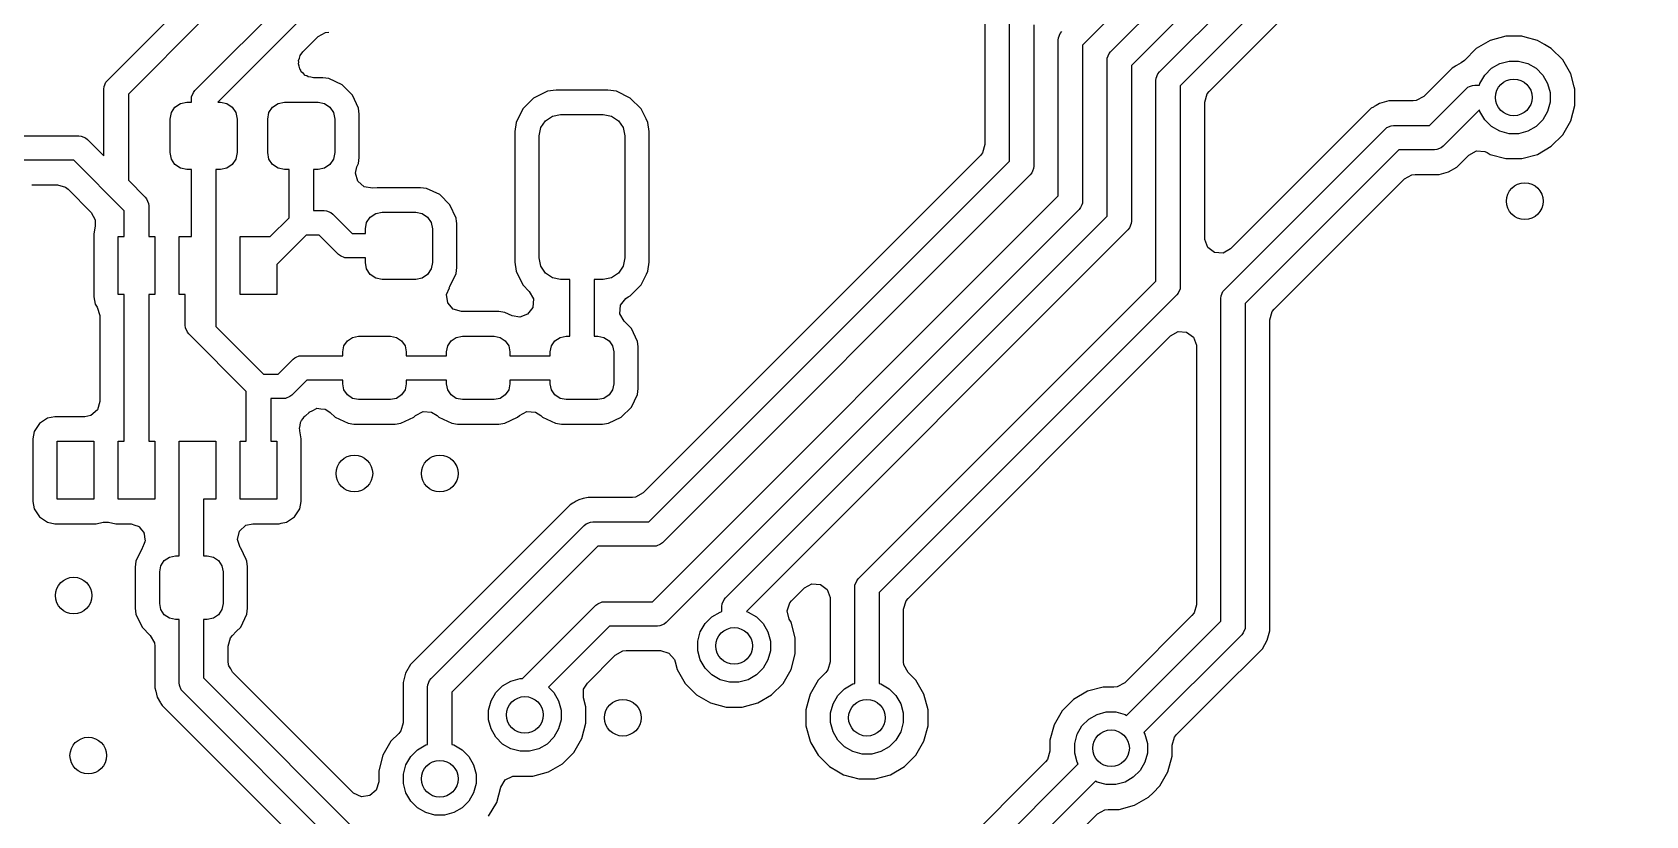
# Model space of a CAD drawing. Extents: x 2.65 to 6.49, y -4.64 to -1.62.
# Drawn here: x 5.597 to 6.117, y -4.205 to -3.952 of the extents above; entities that cross this region are included whole.
import ezdxf

# ---------------------------------------------------------------- set-up
doc = ezdxf.new("R2010")
doc.units = 0
doc.header["$MEASUREMENT"] = 0
doc.layers.add('BLACK', color=7, linetype='CONTINUOUS')

msp = doc.modelspace()

# ---------------------------------------------------------------- linework, layer by layer
at = {"layer": 'BLACK', "linetype": 'CONTINUOUS'}
for p, q in [((5.96049, -3.96504), (6.11343, -3.81211)), ((6.07652, -3.8156), (5.93571, -3.95641)), ((6.12015, -3.81652), (5.96721, -3.96946)), ((5.94474, -3.95852), (6.08205, -3.82121)), ((6.08877, -3.82563), (5.95146, -3.96294)), ((5.64938, -3.97104), (5.6811, -3.93931)), ((5.97653, -3.9713), (6.01161, -3.93622)), ((5.62116, -3.96776), (5.64567, -3.94325)), ((5.68782, -3.94373), (5.65675, -3.9748)), ((5.65239, -3.94767), (5.62788, -3.97217)), ((5.9042, -3.9467), (5.9042, -3.98846)), ((5.91209, -3.99376), (5.91209, -3.94826)), ((5.91997, -3.94989), (5.91997, -3.99539)), ((5.68414, -3.95858), (5.6891, -3.95361)), ((5.6891, -3.95361), (5.69151, -3.9523)), ((5.69151, -3.9523), (5.69255, -3.95219)), ((5.92784, -3.95478), (5.92792, -3.95401)), ((5.92784, -4.00495), (5.92784, -3.95478)), ((5.92792, -3.95401), (5.9285, -3.9526)), ((5.9285, -3.9526), (5.92899, -3.952)), ((6.0672, -3.95487), (6.0627, -3.95746)), ((6.07221, -3.95352), (6.0672, -3.95487)), ((6.0774, -3.95352), (6.07221, -3.95352)), ((6.07844, -3.9538), (6.0774, -3.95352)), ((6.08241, -3.95487), (6.07844, -3.9538)), ((6.08466, -3.95616), (6.08241, -3.95487)), ((5.68276, -3.96133), (5.68312, -3.96054)), ((5.68312, -3.96054), (5.68331, -3.95969)), ((5.68331, -3.95969), (5.68383, -3.95899)), ((5.68383, -3.95899), (5.6839, -3.95883)), ((5.6839, -3.95883), (5.68414, -3.95858)), ((5.93571, -3.95641), (5.93571, -4.00658)), ((5.94359, -3.96131), (5.94366, -3.96054)), ((5.94366, -3.96054), (5.94425, -3.95912)), ((5.94425, -3.95912), (5.94474, -3.95852)), ((6.0627, -3.95746), (6.05886, -3.96131)), ((6.0627, -3.95746), (6.0627, -3.95746)), ((6.0869, -3.95746), (6.08466, -3.95616)), ((6.09057, -3.96113), (6.0869, -3.95746)), ((5.68272, -3.96238), (5.68284, -3.96186)), ((5.68303, -3.96319), (5.68272, -3.96238)), ((5.68284, -3.96186), (5.68276, -3.96133)), ((5.68315, -3.96406), (5.68303, -3.96319)), ((5.6835, -3.96446), (5.68315, -3.96406)), ((5.68368, -3.96495), (5.6835, -3.96446)), ((5.68438, -3.96548), (5.68368, -3.96495)), ((5.68495, -3.96613), (5.68438, -3.96548)), ((5.94359, -4.01147), (5.94359, -3.96131)), ((5.95146, -3.96294), (5.95146, -4.0131)), ((5.95941, -3.96706), (5.96, -3.96564)), ((5.96, -3.96564), (5.96049, -3.96504)), ((6.05494, -3.96376), (6.04574, -3.97296)), ((6.05596, -3.96317), (6.05494, -3.96376)), ((6.05494, -3.96376), (6.05494, -3.96376)), ((6.05612, -3.96308), (6.05596, -3.96317)), ((6.05634, -3.96295), (6.05612, -3.96308)), ((6.05785, -3.96208), (6.05634, -3.96295)), ((6.05886, -3.96131), (6.05785, -3.96208)), ((6.06543, -3.96604), (6.06761, -3.96386)), ((6.06761, -3.96386), (6.07028, -3.96232)), ((6.07028, -3.96232), (6.07326, -3.96152)), ((6.07326, -3.96152), (6.07634, -3.96152)), ((6.07634, -3.96152), (6.07932, -3.96232)), ((6.07932, -3.96232), (6.08199, -3.96386)), ((6.08199, -3.96386), (6.08417, -3.96604)), ((6.09317, -3.96562), (6.09057, -3.96113)), ((6.09429, -3.96983), (6.09317, -3.96562)), ((5.62001, -3.97054), (5.62009, -3.96977)), ((5.62001, -3.9921), (5.62001, -3.97054)), ((5.62009, -3.96977), (5.62067, -3.96835)), ((5.62067, -3.96835), (5.62116, -3.96776)), ((5.64889, -3.97163), (5.64938, -3.97104)), ((5.68546, -3.96628), (5.68495, -3.96613)), ((5.68589, -3.9666), (5.68546, -3.96628)), ((5.68676, -3.96666), (5.68589, -3.9666)), ((5.68759, -3.96691), (5.68676, -3.96666)), ((5.69063, -3.96691), (5.68759, -3.96691)), ((5.69257, -3.96716), (5.69063, -3.96691)), ((5.69063, -3.96691), (5.69063, -3.96691)), ((5.69063, -3.96691), (5.69063, -3.96691)), ((5.69063, -3.96691), (5.69063, -3.96691)), ((5.69683, -3.96915), (5.69257, -3.96716)), ((5.69257, -3.96716), (5.69257, -3.96716)), ((5.70014, -3.97247), (5.69683, -3.96915)), ((5.76592, -3.97085), (5.76305, -3.97127)), ((5.78251, -3.97085), (5.76592, -3.97085)), ((5.78538, -3.97127), (5.78251, -3.97085)), ((5.95934, -3.96783), (5.95941, -3.96706)), ((5.95934, -4.03251), (5.95934, -3.96783)), ((5.96721, -3.96946), (5.96721, -4.03414)), ((6.04758, -3.98228), (6.05942, -3.97044)), ((6.05942, -3.97044), (6.06002, -3.96995)), ((6.06002, -3.96995), (6.06046, -3.96977)), ((6.06046, -3.96977), (6.06144, -3.96937)), ((6.06144, -3.96937), (6.0622, -3.96929)), ((6.0622, -3.96929), (6.06373, -3.96929)), ((6.06373, -3.96929), (6.06389, -3.96871)), ((6.06389, -3.96871), (6.06543, -3.96604)), ((6.08417, -3.96604), (6.08572, -3.96871)), ((6.08572, -3.96871), (6.08651, -3.97169)), ((6.09451, -3.97063), (6.09429, -3.96983)), ((6.09451, -3.97582), (6.09451, -3.97063)), ((5.62788, -3.97217), (5.62788, -3.99997)), ((5.64175, -3.97814), (5.64292, -3.97639)), ((5.64292, -3.97639), (5.64468, -3.97522)), ((5.64468, -3.97522), (5.64675, -3.9748)), ((5.64675, -3.9748), (5.64823, -3.9748)), ((5.64823, -3.97382), (5.6483, -3.97305)), ((5.64823, -3.9748), (5.64823, -3.97382)), ((5.6483, -3.97305), (5.64889, -3.97163)), ((5.65675, -3.9748), (5.65758, -3.9748)), ((5.65758, -3.9748), (5.65965, -3.97522)), ((5.65965, -3.97522), (5.66141, -3.97639)), ((5.66141, -3.97639), (5.66258, -3.97814)), ((5.67325, -3.97814), (5.67442, -3.97639)), ((5.67442, -3.97639), (5.67618, -3.97522)), ((5.67618, -3.97522), (5.67825, -3.9748)), ((5.67825, -3.9748), (5.68907, -3.9748)), ((5.68907, -3.9748), (5.69115, -3.97522)), ((5.69115, -3.97522), (5.6929, -3.97639)), ((5.6929, -3.97639), (5.69408, -3.97814)), ((5.70213, -3.97672), (5.70014, -3.97247)), ((5.75861, -3.97343), (5.75512, -3.97692)), ((5.76305, -3.97127), (5.75861, -3.97343)), ((5.76305, -3.97127), (5.76305, -3.97127)), ((5.76305, -3.97127), (5.76305, -3.97127)), ((5.78981, -3.97343), (5.78538, -3.97127)), ((5.78538, -3.97127), (5.78538, -3.97127)), ((5.78538, -3.97127), (5.78538, -3.97127)), ((5.7933, -3.97692), (5.78981, -3.97343)), ((5.9751, -3.97475), (5.97588, -3.97211)), ((5.9751, -4.01865), (5.9751, -3.97475)), ((5.97588, -3.97211), (5.97653, -3.9713)), ((6.02951, -3.97634), (6.02879, -3.97675)), ((6.02981, -3.97616), (6.02951, -3.97634)), ((6.0304, -3.97582), (6.02981, -3.97616)), ((6.03148, -3.9752), (6.0304, -3.97582)), ((6.03299, -3.97479), (6.03148, -3.9752)), ((6.03449, -3.97439), (6.03299, -3.97479)), ((6.04229, -3.97439), (6.03449, -3.97439)), ((6.04333, -3.97428), (6.04229, -3.97439)), ((6.04574, -3.97296), (6.04333, -3.97428)), ((6.08651, -3.97477), (6.08572, -3.97775)), ((6.08651, -3.97169), (6.08651, -3.97477)), ((6.09317, -3.98083), (6.09451, -3.97582)), ((5.64134, -3.98022), (5.64175, -3.97814)), ((5.64134, -3.99104), (5.64134, -3.98022)), ((5.66258, -3.97814), (5.66299, -3.98022)), ((5.66299, -3.98022), (5.66299, -3.99104)), ((5.67283, -3.98022), (5.67325, -3.97814)), ((5.67283, -3.99104), (5.67283, -3.98022)), ((5.69408, -3.97814), (5.69449, -3.98022)), ((5.69449, -3.98022), (5.69449, -3.99104)), ((5.70238, -3.97866), (5.70213, -3.97672)), ((5.70238, -3.9926), (5.70238, -3.97866)), ((5.75296, -3.98135), (5.75254, -3.98423)), ((5.75512, -3.97692), (5.75296, -3.98135)), ((5.75296, -3.98135), (5.75296, -3.98135)), ((5.75296, -3.98135), (5.75296, -3.98135)), ((5.76096, -3.98299), (5.76245, -3.98076)), ((5.76245, -3.98076), (5.76469, -3.97926)), ((5.76469, -3.97926), (5.76732, -3.97874)), ((5.76732, -3.97874), (5.7811, -3.97874)), ((5.7811, -3.97874), (5.78374, -3.97926)), ((5.78374, -3.97926), (5.78597, -3.98076)), ((5.78597, -3.98076), (5.78747, -3.98299)), ((5.79488, -3.98015), (5.7933, -3.97692)), ((5.79547, -3.98135), (5.79488, -3.98015)), ((5.79589, -3.98423), (5.79547, -3.98135)), ((6.02879, -3.97675), (5.98344, -4.0221)), ((6.02879, -3.97675), (6.02879, -3.97675)), ((6.06376, -3.97724), (6.052, -3.989)), ((6.06389, -3.97775), (6.06376, -3.97724)), ((6.06543, -3.98042), (6.06389, -3.97775)), ((6.06761, -3.9826), (6.06543, -3.98042)), ((6.08417, -3.98042), (6.08199, -3.9826)), ((6.08572, -3.97775), (6.08417, -3.98042)), ((6.09057, -3.98533), (6.09317, -3.98083)), ((5.58524, -3.98563), (5.61191, -3.98563)), ((5.61191, -3.98563), (5.61268, -3.98571)), ((5.61268, -3.98571), (5.6141, -3.98629)), ((5.6141, -3.98629), (5.61469, -3.98678)), ((5.61469, -3.98678), (5.62001, -3.9921)), ((5.75254, -3.98423), (5.75254, -4.0264)), ((5.76043, -3.98563), (5.76096, -3.98299)), ((5.76043, -4.025), (5.76043, -3.98563)), ((5.78747, -3.98299), (5.78799, -3.98563)), ((5.78799, -3.98563), (5.78799, -4.025)), ((5.79589, -4.0264), (5.79589, -3.98423)), ((5.98147, -4.03524), (6.03327, -3.98344)), ((6.03327, -3.98344), (6.03386, -3.98295)), ((6.03386, -3.98295), (6.03528, -3.98236)), ((6.03528, -3.98236), (6.03605, -3.98228)), ((6.03605, -3.98228), (6.04758, -3.98228)), ((6.07028, -3.98414), (6.06761, -3.9826)), ((6.07326, -3.98494), (6.07028, -3.98414)), ((6.07634, -3.98494), (6.07326, -3.98494)), ((6.07932, -3.98414), (6.07634, -3.98494)), ((6.08199, -3.9826), (6.07932, -3.98414)), ((6.0869, -3.989), (6.09057, -3.98533)), ((5.64175, -3.99311), (5.64134, -3.99104)), ((5.66299, -3.99104), (5.66258, -3.99311)), ((5.67325, -3.99311), (5.67283, -3.99104)), ((5.69449, -3.99104), (5.69408, -3.99311)), ((5.90277, -3.99192), (5.79393, -4.10076)), ((5.90342, -3.9911), (5.90277, -3.99192)), ((5.9042, -3.98846), (5.90342, -3.9911)), ((6.03768, -3.99016), (5.98819, -4.03965)), ((6.04921, -3.99016), (6.03768, -3.99016)), ((6.04998, -3.99008), (6.04921, -3.99016)), ((6.0514, -3.98949), (6.04998, -3.99008)), ((6.052, -3.989), (6.0514, -3.98949)), ((6.05868, -3.99348), (6.06035, -3.99181)), ((6.06035, -3.99181), (6.06276, -3.9905)), ((6.06276, -3.9905), (6.06551, -3.99069)), ((6.06551, -3.99069), (6.06624, -3.99104)), ((6.06624, -3.99104), (6.0672, -3.99159)), ((6.0672, -3.99159), (6.0672, -3.99159)), ((6.0672, -3.99159), (6.0672, -3.99159)), ((6.0672, -3.99159), (6.07221, -3.99293)), ((6.0774, -3.99293), (6.08241, -3.99159)), ((6.08241, -3.99159), (6.0869, -3.989)), ((5.61028, -3.9935), (5.58524, -3.9935)), ((5.62657, -4.0098), (5.61028, -3.9935)), ((5.64292, -3.99487), (5.64175, -3.99311)), ((5.64468, -3.99604), (5.64292, -3.99487)), ((5.64675, -3.99646), (5.64468, -3.99604)), ((5.64823, -3.99646), (5.64675, -3.99646)), ((5.64823, -4.01809), (5.64823, -3.99646)), ((5.65758, -3.99646), (5.6561, -3.99646)), ((5.6561, -3.99646), (5.6561, -4.04705)), ((5.65965, -3.99604), (5.65758, -3.99646)), ((5.66141, -3.99487), (5.65965, -3.99604)), ((5.66258, -3.99311), (5.66141, -3.99487)), ((5.67442, -3.99487), (5.67325, -3.99311)), ((5.67618, -3.99604), (5.67442, -3.99487)), ((5.67825, -3.99646), (5.67618, -3.99604)), ((5.67972, -3.99646), (5.67825, -3.99646)), ((5.67972, -4.01203), (5.67972, -3.99646)), ((5.68907, -3.99646), (5.6876, -3.99646)), ((5.6876, -3.99646), (5.6876, -4.00972)), ((5.69115, -3.99604), (5.68907, -3.99646)), ((5.6929, -3.99487), (5.69115, -3.99604)), ((5.69408, -3.99311), (5.6929, -3.99487)), ((5.70116, -3.99764), (5.70161, -3.99564)), ((5.70161, -3.99564), (5.70213, -3.99454)), ((5.70213, -3.99454), (5.70238, -3.9926)), ((5.79577, -4.11008), (5.91209, -3.99376)), ((5.91952, -3.99705), (5.9193, -3.99757)), ((5.91989, -3.99616), (5.91952, -3.99705)), ((5.91997, -3.99539), (5.91989, -3.99616)), ((6.05378, -3.99724), (6.05648, -3.99569)), ((6.05648, -3.99569), (6.05868, -3.99348)), ((6.07221, -3.99293), (6.07221, -3.99293)), ((6.07221, -3.99293), (6.0774, -3.99293)), ((6.0774, -3.99293), (6.0774, -3.99293)), ((5.59675, -4.0014), (5.60499, -4.0014)), ((5.60499, -4.0014), (5.60763, -4.00217)), ((5.60763, -4.00217), (5.60844, -4.00283)), ((5.62788, -3.99997), (5.6333, -4.00539)), ((5.7019, -4.00029), (5.70116, -3.99764)), ((5.70396, -4.00212), (5.7019, -4.00029)), ((5.70668, -4.00254), (5.70396, -4.00212)), ((5.70819, -4.00234), (5.70668, -4.00254)), ((5.72213, -4.00234), (5.70819, -4.00234)), ((5.72407, -4.0026), (5.72213, -4.00234)), ((5.72213, -4.00234), (5.72213, -4.00234)), ((5.72213, -4.00234), (5.72213, -4.00234)), ((5.72213, -4.00234), (5.72213, -4.00234)), ((5.91881, -3.99817), (5.80019, -4.1168)), ((5.9193, -3.99757), (5.91881, -3.99817)), ((5.99751, -4.04149), (6.03952, -3.99948)), ((6.03952, -3.99948), (6.04194, -3.99816)), ((6.04194, -3.99816), (6.04297, -3.99805)), ((6.04297, -3.99805), (6.05077, -3.99805)), ((6.05077, -3.99805), (6.05378, -3.99724)), ((6.05077, -3.99805), (6.05077, -3.99805)), ((5.60844, -4.00283), (5.6159, -4.01029)), ((5.6333, -4.00539), (5.63379, -4.00598)), ((5.63379, -4.00598), (5.63437, -4.0074)), ((5.63437, -4.0074), (5.63445, -4.00817)), ((5.72832, -4.00458), (5.72407, -4.0026)), ((5.72407, -4.0026), (5.72407, -4.0026)), ((5.73164, -4.0079), (5.72832, -4.00458)), ((5.79696, -4.13583), (5.92784, -4.00495)), ((5.93564, -4.00735), (5.93541, -4.0079)), ((5.93571, -4.00658), (5.93564, -4.00735)), ((5.6159, -4.01029), (5.61722, -4.0127)), ((5.61722, -4.0127), (5.61723, -4.01469)), ((5.62657, -4.01809), (5.62657, -4.0098)), ((5.63445, -4.00817), (5.63445, -4.01809)), ((5.67366, -4.01809), (5.67972, -4.01203)), ((5.6876, -4.00972), (5.69106, -4.00972)), ((5.69106, -4.00972), (5.69183, -4.0098)), ((5.69183, -4.0098), (5.69325, -4.01039)), ((5.69325, -4.01039), (5.69385, -4.01088)), ((5.69385, -4.01088), (5.7001, -4.01713)), ((5.70474, -4.01358), (5.70592, -4.01182)), ((5.70592, -4.01182), (5.70767, -4.01065)), ((5.70767, -4.01065), (5.70974, -4.01024)), ((5.70974, -4.01024), (5.72057, -4.01024)), ((5.72057, -4.01024), (5.72264, -4.01065)), ((5.72264, -4.01065), (5.7244, -4.01182)), ((5.7244, -4.01182), (5.72557, -4.01358)), ((5.73362, -4.01215), (5.73164, -4.0079)), ((5.73377, -4.01326), (5.73362, -4.01215)), ((5.93456, -4.00936), (5.80138, -4.14255)), ((5.82052, -4.13454), (5.94359, -4.01147)), ((5.93505, -4.00877), (5.93456, -4.00936)), ((5.93541, -4.0079), (5.93505, -4.00877)), ((5.61723, -4.01469), (5.61671, -4.01731)), ((5.61671, -4.01731), (5.61671, -4.01809)), ((5.68529, -4.0176), (5.67579, -4.0271)), ((5.68943, -4.0176), (5.68529, -4.0176)), ((5.69568, -4.02385), (5.68943, -4.0176)), ((5.7001, -4.01713), (5.70433, -4.01713)), ((5.70433, -4.01565), (5.70474, -4.01358)), ((5.70433, -4.01713), (5.70433, -4.01565)), ((5.72557, -4.01358), (5.72598, -4.01565)), ((5.72598, -4.01565), (5.72598, -4.02648)), ((5.73384, -4.01382), (5.73377, -4.01326)), ((5.73388, -4.01409), (5.73384, -4.01382)), ((5.73388, -4.02804), (5.73388, -4.01409)), ((5.95031, -4.01589), (5.82724, -4.13896)), ((5.9508, -4.01529), (5.95031, -4.01589)), ((5.95139, -4.01387), (5.9508, -4.01529)), ((5.95146, -4.0131), (5.95139, -4.01387)), ((5.61671, -4.01809), (5.61673, -4.01809)), ((5.61673, -4.01809), (5.61673, -4.03679)), ((5.62461, -4.03679), (5.62461, -4.01809)), ((5.62461, -4.01809), (5.62657, -4.01809)), ((5.63445, -4.01809), (5.63642, -4.01809)), ((5.63642, -4.01809), (5.63642, -4.03679)), ((5.64429, -4.03679), (5.64429, -4.01809)), ((5.64429, -4.01809), (5.64823, -4.01809)), ((5.66398, -4.03679), (5.66398, -4.01809)), ((5.66398, -4.01809), (5.67366, -4.01809)), ((5.97512, -4.019), (5.9751, -4.01865)), ((5.97608, -4.02158), (5.97512, -4.019)), ((5.97828, -4.02322), (5.97608, -4.02158)), ((5.98102, -4.02342), (5.97828, -4.02322)), ((5.98344, -4.0221), (5.98102, -4.02342)), ((5.67579, -4.0271), (5.67579, -4.03679)), ((5.69628, -4.02434), (5.69568, -4.02385)), ((5.6977, -4.02492), (5.69628, -4.02434)), ((5.69846, -4.025), (5.6977, -4.02492)), ((5.70433, -4.025), (5.69846, -4.025)), ((5.70433, -4.02648), (5.70433, -4.025)), ((5.70474, -4.02855), (5.70433, -4.02648)), ((5.72598, -4.02648), (5.72557, -4.02855)), ((5.73362, -4.02997), (5.73388, -4.02804)), ((5.75254, -4.0264), (5.75296, -4.02928)), ((5.76096, -4.02764), (5.76043, -4.025)), ((5.76245, -4.02987), (5.76096, -4.02764)), ((5.78747, -4.02764), (5.78597, -4.02987)), ((5.78799, -4.025), (5.78747, -4.02764)), ((5.79547, -4.02928), (5.79589, -4.0264)), ((5.70592, -4.0303), (5.70474, -4.02855)), ((5.70767, -4.03148), (5.70592, -4.0303)), ((5.70974, -4.03189), (5.70767, -4.03148)), ((5.72057, -4.03189), (5.70974, -4.03189)), ((5.72264, -4.03148), (5.72057, -4.03189)), ((5.7244, -4.0303), (5.72264, -4.03148)), ((5.72557, -4.02855), (5.7244, -4.0303)), ((5.73164, -4.03423), (5.73362, -4.02997)), ((5.75296, -4.02928), (5.75296, -4.02928)), ((5.75296, -4.02928), (5.75296, -4.02928)), ((5.75296, -4.02928), (5.75512, -4.03371)), ((5.76469, -4.03137), (5.76245, -4.02987)), ((5.76732, -4.03189), (5.76469, -4.03137)), ((5.77028, -4.03189), (5.76732, -4.03189)), ((5.77028, -4.0502), (5.77028, -4.03189)), ((5.7811, -4.03189), (5.77815, -4.03189)), ((5.77815, -4.03189), (5.77815, -4.0502)), ((5.78374, -4.03137), (5.7811, -4.03189)), ((5.78597, -4.02987), (5.78374, -4.03137)), ((5.7933, -4.03371), (5.79503, -4.03017)), ((5.79503, -4.03017), (5.79547, -4.02928)), ((5.86336, -4.12849), (5.95934, -4.03251)), ((5.61673, -4.03679), (5.61671, -4.03679)), ((5.61671, -4.03679), (5.61671, -4.03757)), ((5.61671, -4.03757), (5.61717, -4.03987)), ((5.62657, -4.03679), (5.62461, -4.03679)), ((5.62657, -4.08407), (5.62657, -4.03679)), ((5.63642, -4.03679), (5.63445, -4.03679)), ((5.63445, -4.03679), (5.63445, -4.08407)), ((5.64626, -4.03679), (5.64429, -4.03679)), ((5.64626, -4.04671), (5.64626, -4.03679)), ((5.67579, -4.03679), (5.66398, -4.03679)), ((5.73052, -4.03673), (5.73147, -4.03463)), ((5.73091, -4.03945), (5.73052, -4.03673)), ((5.73139, -4.03458), (5.73164, -4.03423)), ((5.73147, -4.03463), (5.73139, -4.03458)), ((5.73164, -4.03423), (5.73164, -4.03423)), ((5.75512, -4.03371), (5.75722, -4.0358)), ((5.75722, -4.0358), (5.75854, -4.03822)), ((5.75854, -4.03822), (5.75834, -4.04096)), ((5.78668, -4.04022), (5.78832, -4.03802)), ((5.78832, -4.03802), (5.78911, -4.03754)), ((5.78911, -4.03754), (5.78981, -4.0372)), ((5.78981, -4.0372), (5.7933, -4.03371)), ((5.7933, -4.03371), (5.7933, -4.03371)), ((5.96606, -4.03692), (5.87008, -4.1329)), ((5.96655, -4.03633), (5.96606, -4.03692)), ((5.96714, -4.03491), (5.96655, -4.03633)), ((5.96721, -4.03414), (5.96714, -4.03491)), ((5.98031, -4.03802), (5.98039, -4.03725)), ((5.98031, -4.14207), (5.98031, -4.03802)), ((5.98039, -4.03725), (5.98098, -4.03583)), ((5.98098, -4.03583), (5.98147, -4.03524)), ((5.61717, -4.03987), (5.61717, -4.03987)), ((5.61717, -4.03987), (5.61717, -4.03987)), ((5.61717, -4.03987), (5.61782, -4.04085)), ((5.61782, -4.04085), (5.61786, -4.0409)), ((5.61786, -4.0409), (5.61868, -4.04353)), ((5.61868, -4.04353), (5.61868, -4.04361)), ((5.61868, -4.04361), (5.61868, -4.0713)), ((5.73271, -4.04153), (5.73091, -4.03945)), ((5.73535, -4.0423), (5.73271, -4.04153)), ((5.74739, -4.0423), (5.73535, -4.0423)), ((5.74929, -4.04255), (5.74739, -4.0423)), ((5.74739, -4.0423), (5.74739, -4.0423)), ((5.7517, -4.04368), (5.74929, -4.04255)), ((5.74929, -4.04255), (5.74929, -4.04255)), ((5.75412, -4.04413), (5.7517, -4.04368)), ((5.75669, -4.04316), (5.75412, -4.04413)), ((5.75834, -4.04096), (5.75669, -4.04316)), ((5.78648, -4.04297), (5.78668, -4.04022)), ((5.7878, -4.04538), (5.78648, -4.04297)), ((5.98819, -4.03965), (5.98819, -4.1437)), ((5.99608, -4.04494), (5.99686, -4.0423)), ((5.99686, -4.0423), (5.99751, -4.04149)), ((5.64634, -4.04748), (5.64626, -4.04671)), ((5.64692, -4.0489), (5.64634, -4.04748)), ((5.64741, -4.0495), (5.64692, -4.0489)), ((5.6561, -4.04705), (5.67151, -4.06246)), ((5.79015, -4.04774), (5.7878, -4.04538)), ((5.79148, -4.05058), (5.79015, -4.04774)), ((5.96409, -4.05006), (5.9665, -4.04874)), ((5.9665, -4.04874), (5.96925, -4.04894)), ((5.96925, -4.04894), (5.97145, -4.05058)), ((5.99608, -4.14214), (5.99608, -4.04494)), ((5.66594, -4.06803), (5.64741, -4.0495)), ((5.69705, -4.05531), (5.69744, -4.05336)), ((5.69744, -4.05336), (5.69855, -4.0517)), ((5.69855, -4.0517), (5.70021, -4.05059)), ((5.70021, -4.05059), (5.70217, -4.0502)), ((5.70217, -4.0502), (5.7124, -4.0502)), ((5.7124, -4.0502), (5.71436, -4.05059)), ((5.71436, -4.05059), (5.71602, -4.0517)), ((5.71602, -4.0517), (5.71713, -4.05336)), ((5.71713, -4.05336), (5.71752, -4.05531)), ((5.73051, -4.05531), (5.7309, -4.05336)), ((5.7309, -4.05336), (5.73201, -4.0517)), ((5.73201, -4.0517), (5.73367, -4.05059)), ((5.73367, -4.05059), (5.73563, -4.0502)), ((5.73563, -4.0502), (5.74587, -4.0502)), ((5.74587, -4.0502), (5.74782, -4.05059)), ((5.74782, -4.05059), (5.74949, -4.0517)), ((5.74949, -4.0517), (5.75059, -4.05336)), ((5.75059, -4.05336), (5.75098, -4.05531)), ((5.76398, -4.05531), (5.76437, -4.05336)), ((5.76437, -4.05336), (5.76548, -4.0517)), ((5.76548, -4.0517), (5.76714, -4.05059)), ((5.76714, -4.05059), (5.76909, -4.0502)), ((5.76909, -4.0502), (5.77028, -4.0502)), ((5.77815, -4.0502), (5.77933, -4.0502)), ((5.77933, -4.0502), (5.78129, -4.05059)), ((5.78129, -4.05059), (5.78295, -4.0517)), ((5.78295, -4.0517), (5.78406, -4.05336)), ((5.78406, -4.05336), (5.78445, -4.05531)), ((5.79209, -4.0519), (5.79148, -4.05058)), ((5.79231, -4.05351), (5.79209, -4.0519)), ((5.79209, -4.0519), (5.79209, -4.0519)), ((5.79234, -4.05379), (5.79231, -4.05351)), ((5.79234, -4.06708), (5.79234, -4.05379)), ((5.8794, -4.13474), (5.96409, -4.05006)), ((5.97145, -4.05058), (5.97241, -4.05316)), ((5.97241, -4.05316), (5.97242, -4.05351)), ((5.97242, -4.05351), (5.97242, -4.13678)), ((5.67618, -4.06246), (5.681, -4.05765)), ((5.681, -4.05765), (5.68159, -4.05716)), ((5.68159, -4.05716), (5.68201, -4.05699)), ((5.68201, -4.05699), (5.68301, -4.05657)), ((5.68301, -4.05657), (5.68378, -4.0565)), ((5.68378, -4.0565), (5.69705, -4.0565)), ((5.69705, -4.0565), (5.69705, -4.05531)), ((5.71752, -4.05531), (5.71752, -4.0565)), ((5.71752, -4.0565), (5.73051, -4.0565)), ((5.73051, -4.0565), (5.73051, -4.05531)), ((5.75098, -4.05531), (5.75098, -4.0565)), ((5.75098, -4.0565), (5.76398, -4.0565)), ((5.76398, -4.0565), (5.76398, -4.05531)), ((5.78445, -4.05531), (5.78445, -4.06555)), ((5.67151, -4.06246), (5.67618, -4.06246)), ((5.68541, -4.06437), (5.6806, -4.06918)), ((5.69705, -4.06437), (5.68541, -4.06437)), ((5.69705, -4.06555), (5.69705, -4.06437)), ((5.73051, -4.06437), (5.71752, -4.06437)), ((5.71752, -4.06437), (5.71752, -4.06555)), ((5.73051, -4.06555), (5.73051, -4.06437)), ((5.76398, -4.06437), (5.75098, -4.06437)), ((5.75098, -4.06437), (5.75098, -4.06555)), ((5.76398, -4.06555), (5.76398, -4.06437)), ((5.66594, -4.08407), (5.66594, -4.06803)), ((5.68, -4.06967), (5.67858, -4.07026)), ((5.6806, -4.06918), (5.68, -4.06967)), ((5.69744, -4.06751), (5.69705, -4.06555)), ((5.69855, -4.06917), (5.69744, -4.06751)), ((5.70021, -4.07028), (5.69855, -4.06917)), ((5.71602, -4.06917), (5.71436, -4.07028)), ((5.71713, -4.06751), (5.71602, -4.06917)), ((5.71752, -4.06555), (5.71713, -4.06751)), ((5.7309, -4.06751), (5.73051, -4.06555)), ((5.73201, -4.06917), (5.7309, -4.06751)), ((5.73367, -4.07028), (5.73201, -4.06917)), ((5.74949, -4.06917), (5.74782, -4.07028)), ((5.75059, -4.06751), (5.74949, -4.06917)), ((5.75098, -4.06555), (5.75059, -4.06751)), ((5.76437, -4.06751), (5.76398, -4.06555)), ((5.76548, -4.06917), (5.76437, -4.06751)), ((5.76714, -4.07028), (5.76548, -4.06917)), ((5.78295, -4.06917), (5.78129, -4.07028)), ((5.78406, -4.06751), (5.78295, -4.06917)), ((5.78445, -4.06555), (5.78406, -4.06751)), ((5.79015, -4.07313), (5.79209, -4.06897)), ((5.79209, -4.06897), (5.79234, -4.06708)), ((5.61791, -4.07394), (5.61583, -4.07574)), ((5.61868, -4.0713), (5.61791, -4.07394)), ((5.67781, -4.07033), (5.67382, -4.07033)), ((5.67382, -4.07033), (5.67382, -4.08407)), ((5.67858, -4.07026), (5.67781, -4.07033)), ((5.68508, -4.07586), (5.68617, -4.07477)), ((5.68617, -4.07477), (5.68621, -4.07473)), ((5.68621, -4.07473), (5.68739, -4.07413)), ((5.68739, -4.07413), (5.68854, -4.0735)), ((5.68854, -4.0735), (5.6886, -4.0735)), ((5.6886, -4.0735), (5.68866, -4.07347)), ((5.68866, -4.07347), (5.68997, -4.0736)), ((5.68997, -4.0736), (5.69128, -4.0737)), ((5.69128, -4.0737), (5.69135, -4.07373)), ((5.69135, -4.07373), (5.6914, -4.07374)), ((5.6914, -4.07374), (5.6916, -4.0739)), ((5.6916, -4.0739), (5.69303, -4.07482)), ((5.69303, -4.07482), (5.69459, -4.07637)), ((5.70217, -4.07067), (5.70021, -4.07028)), ((5.7124, -4.07067), (5.70217, -4.07067)), ((5.71436, -4.07028), (5.7124, -4.07067)), ((5.72056, -4.07579), (5.72298, -4.07447)), ((5.72298, -4.07447), (5.72572, -4.07467)), ((5.72572, -4.07467), (5.72747, -4.07579)), ((5.73563, -4.07067), (5.73367, -4.07028)), ((5.74587, -4.07067), (5.73563, -4.07067)), ((5.74782, -4.07028), (5.74587, -4.07067)), ((5.75403, -4.07579), (5.75644, -4.07447)), ((5.75644, -4.07447), (5.75919, -4.07467)), ((5.75919, -4.07467), (5.76093, -4.07579)), ((5.76909, -4.07067), (5.76714, -4.07028)), ((5.77933, -4.07067), (5.76909, -4.07067)), ((5.78129, -4.07028), (5.77933, -4.07067)), ((5.78691, -4.07637), (5.79015, -4.07313)), ((5.59923, -4.07838), (5.59749, -4.08099)), ((5.60184, -4.07664), (5.59923, -4.07838)), ((5.60414, -4.07618), (5.60184, -4.07664)), ((5.60184, -4.07664), (5.60184, -4.07664)), ((5.6138, -4.07618), (5.60414, -4.07618)), ((5.61583, -4.07574), (5.6138, -4.07618)), ((5.68309, -4.08003), (5.68333, -4.07904)), ((5.68321, -4.08038), (5.68309, -4.08003)), ((5.68318, -4.08076), (5.68321, -4.08038)), ((5.68333, -4.07904), (5.68342, -4.07802)), ((5.68342, -4.07802), (5.68367, -4.07765)), ((5.68367, -4.07765), (5.68374, -4.07736)), ((5.68374, -4.07736), (5.68428, -4.07674)), ((5.68428, -4.07674), (5.6846, -4.07627)), ((5.6846, -4.07627), (5.68494, -4.07595)), ((5.68494, -4.07595), (5.68508, -4.07586)), ((5.69459, -4.07637), (5.69875, -4.07831)), ((5.69875, -4.07831), (5.69875, -4.07831)), ((5.69875, -4.07831), (5.70064, -4.07856)), ((5.70064, -4.07856), (5.70064, -4.07856)), ((5.70064, -4.07856), (5.71393, -4.07856)), ((5.71393, -4.07856), (5.71582, -4.07831)), ((5.71582, -4.07831), (5.71998, -4.07637)), ((5.71998, -4.07637), (5.72056, -4.07579)), ((5.72747, -4.07579), (5.72805, -4.07637)), ((5.72805, -4.07637), (5.73221, -4.07831)), ((5.73221, -4.07831), (5.73221, -4.07831)), ((5.73221, -4.07831), (5.73411, -4.07856)), ((5.73411, -4.07856), (5.73411, -4.07856)), ((5.73411, -4.07856), (5.74739, -4.07856)), ((5.74739, -4.07856), (5.74929, -4.07831)), ((5.74929, -4.07831), (5.75344, -4.07637)), ((5.75344, -4.07637), (5.75403, -4.07579)), ((5.76093, -4.07579), (5.76152, -4.07637)), ((5.76152, -4.07637), (5.76567, -4.07831)), ((5.76567, -4.07831), (5.76567, -4.07831)), ((5.76567, -4.07831), (5.76757, -4.07856)), ((5.76757, -4.07856), (5.76757, -4.07856)), ((5.76757, -4.07856), (5.78086, -4.07856)), ((5.78086, -4.07856), (5.78275, -4.07831)), ((5.78275, -4.07831), (5.78691, -4.07637)), ((5.59749, -4.08099), (5.59703, -4.0833)), ((5.59703, -4.0833), (5.59703, -4.10355)), ((5.59749, -4.08099), (5.59749, -4.08099)), ((5.60492, -4.10278), (5.60492, -4.08407)), ((5.60492, -4.08407), (5.61673, -4.08407)), ((5.61673, -4.08407), (5.61673, -4.10278)), ((5.62461, -4.10278), (5.62461, -4.08407)), ((5.62461, -4.08407), (5.62657, -4.08407)), ((5.63445, -4.08407), (5.63642, -4.08407)), ((5.63642, -4.08407), (5.63642, -4.10278)), ((5.64429, -4.10278), (5.64429, -4.08407)), ((5.64429, -4.08407), (5.6561, -4.08407)), ((5.6561, -4.08407), (5.6561, -4.10278)), ((5.66398, -4.10278), (5.66398, -4.08407)), ((5.66398, -4.08407), (5.66594, -4.08407)), ((5.67382, -4.08407), (5.67579, -4.08407)), ((5.67579, -4.08407), (5.67579, -4.10278)), ((5.68368, -4.0833), (5.68318, -4.08076)), ((5.68368, -4.10355), (5.68368, -4.0833)), ((5.79393, -4.10076), (5.79152, -4.10207)), ((5.59703, -4.10355), (5.59749, -4.10586)), ((5.59749, -4.10586), (5.59749, -4.10586)), ((5.59749, -4.10586), (5.59923, -4.10847)), ((5.61673, -4.10278), (5.60492, -4.10278)), ((5.63642, -4.10278), (5.62461, -4.10278)), ((5.64429, -4.12106), (5.64429, -4.10278)), ((5.6561, -4.10278), (5.65217, -4.10278)), ((5.65217, -4.10278), (5.65217, -4.12106)), ((5.67579, -4.10278), (5.66398, -4.10278)), ((5.68148, -4.10847), (5.68322, -4.10586)), ((5.68322, -4.10586), (5.68368, -4.10355)), ((5.68322, -4.10586), (5.68322, -4.10586)), ((5.68322, -4.10586), (5.68322, -4.10586)), ((5.68368, -4.10355), (5.68368, -4.10355)), ((5.77045, -4.10455), (5.71888, -4.15612)), ((5.77131, -4.10405), (5.77045, -4.10455)), ((5.77167, -4.10385), (5.77131, -4.10405)), ((5.77236, -4.10345), (5.77167, -4.10385)), ((5.77315, -4.10299), (5.77236, -4.10345)), ((5.77465, -4.10259), (5.77315, -4.10299)), ((5.77616, -4.10219), (5.77465, -4.10259)), ((5.79048, -4.10219), (5.77616, -4.10219)), ((5.79152, -4.10207), (5.79048, -4.10219)), ((5.59923, -4.10847), (5.60184, -4.11021)), ((5.60184, -4.11021), (5.60184, -4.11021)), ((5.60184, -4.11021), (5.60414, -4.11067)), ((5.60414, -4.11067), (5.60414, -4.11067)), ((5.60414, -4.11067), (5.60414, -4.11067)), ((5.60414, -4.11067), (5.61751, -4.11067)), ((5.61751, -4.11067), (5.61972, -4.11023)), ((5.61972, -4.11023), (5.621, -4.11015)), ((5.621, -4.11015), (5.62148, -4.11018)), ((5.62148, -4.11018), (5.62153, -4.11021)), ((5.62153, -4.11021), (5.62383, -4.11067)), ((5.62383, -4.11067), (5.62863, -4.11067)), ((5.62863, -4.11067), (5.6288, -4.11068)), ((5.6288, -4.11068), (5.62994, -4.1111)), ((5.62994, -4.1111), (5.6311, -4.11144)), ((5.6311, -4.11144), (5.63122, -4.11157)), ((5.63122, -4.11157), (5.63138, -4.11163)), ((5.63138, -4.11163), (5.63211, -4.1126)), ((5.66378, -4.11308), (5.66579, -4.11119)), ((5.66579, -4.11119), (5.66799, -4.11067)), ((5.66799, -4.11067), (5.67656, -4.11067)), ((5.67656, -4.11067), (5.67656, -4.11067)), ((5.67656, -4.11067), (5.67715, -4.11055)), ((5.67715, -4.11055), (5.67887, -4.11021)), ((5.67887, -4.11021), (5.68148, -4.10847)), ((5.67887, -4.11021), (5.67887, -4.11021)), ((5.67887, -4.11021), (5.67887, -4.11021)), ((5.72556, -4.1606), (5.77493, -4.11123)), ((5.77493, -4.11123), (5.77553, -4.11074)), ((5.77553, -4.11074), (5.77695, -4.11015)), ((5.77695, -4.11015), (5.77772, -4.11008)), ((5.77772, -4.11008), (5.79577, -4.11008)), ((5.63211, -4.1126), (5.6329, -4.11352)), ((5.6329, -4.11352), (5.63293, -4.11369)), ((5.63293, -4.11369), (5.63303, -4.11383)), ((5.63324, -4.11657), (5.63297, -4.11706)), ((5.63303, -4.11383), (5.63312, -4.11504)), ((5.63312, -4.11504), (5.6333, -4.11625)), ((5.6333, -4.11625), (5.63323, -4.11642)), ((5.63323, -4.11642), (5.63324, -4.11657)), ((5.66311, -4.11574), (5.66378, -4.11308)), ((5.66399, -4.11835), (5.66311, -4.11574)), ((5.80019, -4.1168), (5.79959, -4.11729)), ((5.63229, -4.1186), (5.63035, -4.12276)), ((5.63246, -4.11835), (5.63229, -4.1186)), ((5.63297, -4.11706), (5.63246, -4.11835)), ((5.63949, -4.12256), (5.64115, -4.12145)), ((5.64115, -4.12145), (5.64311, -4.12106)), ((5.64311, -4.12106), (5.64429, -4.12106)), ((5.65217, -4.12106), (5.65335, -4.12106)), ((5.65335, -4.12106), (5.65531, -4.12145)), ((5.65531, -4.12145), (5.65697, -4.12256)), ((5.66417, -4.1186), (5.66399, -4.11835)), ((5.66584, -4.12219), (5.66417, -4.1186)), ((5.66417, -4.1186), (5.66417, -4.1186)), ((5.77935, -4.11795), (5.73228, -4.16502)), ((5.7974, -4.11795), (5.77935, -4.11795)), ((5.79817, -4.11788), (5.7974, -4.11795)), ((5.79959, -4.11729), (5.79817, -4.11788)), ((5.63035, -4.12276), (5.6301, -4.12466)), ((5.6301, -4.12466), (5.6301, -4.13794)), ((5.63035, -4.12276), (5.63035, -4.12276)), ((5.63799, -4.12618), (5.63838, -4.12422)), ((5.63799, -4.13642), (5.63799, -4.12618)), ((5.63838, -4.12422), (5.63949, -4.12256)), ((5.65697, -4.12256), (5.65807, -4.12422)), ((5.65807, -4.12422), (5.65846, -4.12618)), ((5.65846, -4.12618), (5.65846, -4.13642)), ((5.66611, -4.12276), (5.66584, -4.12219)), ((5.66635, -4.12456), (5.66611, -4.12276)), ((5.66611, -4.12276), (5.66611, -4.12276)), ((5.66636, -4.12466), (5.66635, -4.12456)), ((5.66636, -4.13794), (5.66636, -4.12466)), ((5.84183, -4.13553), (5.84598, -4.13138)), ((5.84598, -4.13138), (5.84839, -4.13007)), ((5.84839, -4.13007), (5.85114, -4.13026)), ((5.85114, -4.13026), (5.85334, -4.13191)), ((5.85334, -4.13191), (5.8543, -4.13449)), ((5.8622, -4.13127), (5.86228, -4.1305)), ((5.8622, -4.16216), (5.8622, -4.13127)), ((5.86228, -4.1305), (5.86287, -4.12908)), ((5.86287, -4.12908), (5.86336, -4.12849)), ((5.63838, -4.13838), (5.63799, -4.13642)), ((5.65846, -4.13642), (5.65807, -4.13838)), ((5.75507, -4.16062), (5.77871, -4.13698)), ((5.77871, -4.13698), (5.77931, -4.13649)), ((5.77931, -4.13649), (5.78073, -4.1359)), ((5.78073, -4.1359), (5.7815, -4.13583)), ((5.7815, -4.13583), (5.79696, -4.13583)), ((5.81937, -4.13733), (5.81944, -4.13656)), ((5.81937, -4.13901), (5.81937, -4.13733)), ((5.81944, -4.13656), (5.82003, -4.13514)), ((5.82003, -4.13514), (5.82052, -4.13454)), ((5.84041, -4.13875), (5.84131, -4.13615)), ((5.84131, -4.13615), (5.84183, -4.13553)), ((5.8543, -4.13449), (5.85431, -4.13484)), ((5.85431, -4.13484), (5.85431, -4.15517)), ((5.87008, -4.1329), (5.87008, -4.16216)), ((5.87797, -4.13819), (5.87875, -4.13556)), ((5.87875, -4.13556), (5.8794, -4.13474)), ((5.97242, -4.13678), (5.97165, -4.13942)), ((5.6301, -4.13794), (5.63035, -4.13984)), ((5.63035, -4.13984), (5.63035, -4.13984)), ((5.63035, -4.13984), (5.63229, -4.144)), ((5.63949, -4.14004), (5.63838, -4.13838)), ((5.64115, -4.14115), (5.63949, -4.14004)), ((5.64311, -4.14154), (5.64115, -4.14115)), ((5.64429, -4.14154), (5.64311, -4.14154)), ((5.64429, -4.16201), (5.64429, -4.14154)), ((5.65335, -4.14154), (5.65217, -4.14154)), ((5.65217, -4.14154), (5.65217, -4.16038)), ((5.65531, -4.14115), (5.65335, -4.14154)), ((5.65697, -4.14004), (5.65531, -4.14115)), ((5.65807, -4.13838), (5.65697, -4.14004)), ((5.66417, -4.144), (5.66611, -4.13984)), ((5.66611, -4.13984), (5.66636, -4.13794)), ((5.80138, -4.14255), (5.80078, -4.14304)), ((5.81239, -4.14556), (5.81393, -4.14289)), ((5.81393, -4.14289), (5.81611, -4.14071)), ((5.81611, -4.14071), (5.81878, -4.13916)), ((5.81878, -4.13916), (5.81937, -4.13901)), ((5.82724, -4.13896), (5.82724, -4.13901)), ((5.82724, -4.13901), (5.82782, -4.13916)), ((5.82782, -4.13916), (5.83049, -4.14071)), ((5.83049, -4.14071), (5.83267, -4.14289)), ((5.83267, -4.14289), (5.83422, -4.14556)), ((5.84106, -4.14142), (5.84041, -4.13875)), ((5.84167, -4.14247), (5.84106, -4.14142)), ((5.84301, -4.14748), (5.84167, -4.14247)), ((5.87797, -4.15517), (5.87797, -4.13819)), ((5.97099, -4.14023), (5.94929, -4.16194)), ((5.94992, -4.17246), (5.98031, -4.14207)), ((5.97165, -4.13942), (5.97099, -4.14023)), ((5.99608, -4.14526), (5.99608, -4.14214)), ((5.63229, -4.144), (5.63497, -4.14668)), ((5.63497, -4.14668), (5.63629, -4.14909)), ((5.66006, -4.15013), (5.66083, -4.14749)), ((5.66083, -4.14749), (5.66149, -4.14668)), ((5.66149, -4.14668), (5.66269, -4.14547)), ((5.66269, -4.14547), (5.66417, -4.144)), ((5.78313, -4.1437), (5.76342, -4.16341)), ((5.7986, -4.1437), (5.78313, -4.1437)), ((5.79936, -4.14363), (5.7986, -4.1437)), ((5.80078, -4.14304), (5.79936, -4.14363)), ((5.81159, -4.14853), (5.81239, -4.14556)), ((5.83422, -4.14556), (5.83501, -4.14853)), ((5.84301, -4.15267), (5.84301, -4.14748)), ((5.98704, -4.14648), (5.95549, -4.17803)), ((5.98753, -4.14589), (5.98704, -4.14648)), ((5.98811, -4.14447), (5.98753, -4.14589)), ((5.98819, -4.1437), (5.98811, -4.14447)), ((5.99528, -4.14827), (5.99608, -4.14526)), ((5.63629, -4.14909), (5.6364, -4.15013)), ((5.6364, -4.15013), (5.6364, -4.16357)), ((5.66006, -4.15509), (5.66006, -4.15013)), ((5.77595, -4.16204), (5.78497, -4.15302)), ((5.78497, -4.15302), (5.78738, -4.15171)), ((5.78738, -4.15171), (5.78842, -4.15159)), ((5.78842, -4.15159), (5.79957, -4.15159)), ((5.79957, -4.15159), (5.8022, -4.15237)), ((5.8022, -4.15237), (5.80401, -4.15445)), ((5.81159, -4.15162), (5.81159, -4.14853)), ((5.81239, -4.1546), (5.81159, -4.15162)), ((5.83501, -4.15162), (5.83422, -4.1546)), ((5.83501, -4.14853), (5.83501, -4.15162)), ((5.84167, -4.15768), (5.84301, -4.15267)), ((5.97906, -4.16562), (5.99372, -4.15097)), ((5.99372, -4.15097), (5.99528, -4.14827)), ((5.66017, -4.15612), (5.66006, -4.15509)), ((5.66022, -4.15622), (5.66017, -4.15612)), ((5.66026, -4.15646), (5.66022, -4.15622)), ((5.66091, -4.15748), (5.66026, -4.15646)), ((5.66149, -4.15854), (5.66091, -4.15748)), ((5.70031, -4.19736), (5.66149, -4.15854)), ((5.71888, -4.15612), (5.71732, -4.15882)), ((5.71888, -4.15612), (5.71888, -4.15612)), ((5.80401, -4.15445), (5.80428, -4.15521)), ((5.80428, -4.15521), (5.80494, -4.15768)), ((5.80494, -4.15768), (5.80754, -4.16217)), ((5.81393, -4.15727), (5.81239, -4.1546)), ((5.81611, -4.15945), (5.81393, -4.15727)), ((5.83267, -4.15727), (5.83049, -4.15945)), ((5.83422, -4.1546), (5.83267, -4.15727)), ((5.83907, -4.16217), (5.84167, -4.15768)), ((5.85354, -4.15781), (5.85288, -4.15862)), ((5.85431, -4.15517), (5.85354, -4.15781)), ((5.87808, -4.15621), (5.87797, -4.15517)), ((5.8794, -4.15862), (5.87808, -4.15621)), ((5.6364, -4.16357), (5.6367, -4.16471)), ((5.64437, -4.16278), (5.64429, -4.16201)), ((5.64495, -4.1642), (5.64437, -4.16278)), ((5.65217, -4.16038), (5.72998, -4.23819)), ((5.71732, -4.15882), (5.71652, -4.16183)), ((5.71652, -4.16183), (5.71652, -4.17486)), ((5.71732, -4.15882), (5.71732, -4.15882)), ((5.72441, -4.16339), (5.72449, -4.16262)), ((5.72441, -4.18185), (5.72441, -4.16339)), ((5.72449, -4.16262), (5.72507, -4.1612)), ((5.72507, -4.1612), (5.72556, -4.1606)), ((5.74641, -4.16514), (5.74859, -4.16296)), ((5.74859, -4.16296), (5.75126, -4.16142)), ((5.75126, -4.16142), (5.75424, -4.16062)), ((5.75424, -4.16062), (5.75507, -4.16062)), ((5.76342, -4.16341), (5.76515, -4.16514)), ((5.77475, -4.16401), (5.77595, -4.16204)), ((5.80754, -4.16217), (5.81121, -4.16584)), ((5.81878, -4.16099), (5.81611, -4.15945)), ((5.82176, -4.16179), (5.81878, -4.16099)), ((5.82485, -4.16179), (5.82176, -4.16179)), ((5.82782, -4.16099), (5.82485, -4.16179)), ((5.83049, -4.15945), (5.82782, -4.16099)), ((5.8354, -4.16584), (5.83907, -4.16217)), ((5.85037, -4.16113), (5.84778, -4.16562)), ((5.85064, -4.16086), (5.85037, -4.16113)), ((5.85288, -4.15862), (5.85064, -4.16086)), ((5.85064, -4.16086), (5.85064, -4.16086)), ((5.85895, -4.16386), (5.86162, -4.16232)), ((5.86162, -4.16232), (5.8622, -4.16216)), ((5.87008, -4.16216), (5.87066, -4.16232)), ((5.87066, -4.16232), (5.87333, -4.16386)), ((5.88191, -4.16113), (5.8794, -4.15862)), ((5.8845, -4.16562), (5.88191, -4.16113)), ((5.94229, -4.16337), (5.93728, -4.16471)), ((5.94583, -4.16337), (5.94229, -4.16337)), ((5.94687, -4.16325), (5.94583, -4.16337)), ((5.94929, -4.16194), (5.94687, -4.16325)), ((5.6367, -4.16471), (5.6372, -4.16657)), ((5.6372, -4.16657), (5.6372, -4.16657)), ((5.6372, -4.16657), (5.63828, -4.16844)), ((5.63828, -4.16844), (5.6384, -4.16864)), ((5.6384, -4.16864), (5.63876, -4.16927)), ((5.64544, -4.16479), (5.64495, -4.1642)), ((5.72556, -4.24491), (5.64544, -4.16479)), ((5.73228, -4.16502), (5.73228, -4.18185)), ((5.74407, -4.17079), (5.74487, -4.16781)), ((5.74487, -4.16781), (5.74641, -4.16514)), ((5.76515, -4.16514), (5.76669, -4.16781)), ((5.76669, -4.16781), (5.76749, -4.17079)), ((5.77469, -4.16676), (5.77475, -4.16401)), ((5.77549, -4.16974), (5.77469, -4.16676)), ((5.81121, -4.16584), (5.8157, -4.16844)), ((5.8157, -4.16844), (5.82071, -4.16978)), ((5.8259, -4.16978), (5.83091, -4.16844)), ((5.83091, -4.16844), (5.8354, -4.16584)), ((5.84738, -4.16711), (5.84644, -4.17063)), ((5.84778, -4.16562), (5.84738, -4.16711)), ((5.84738, -4.16711), (5.84738, -4.16711)), ((5.85443, -4.17169), (5.85523, -4.16871)), ((5.85523, -4.16871), (5.85677, -4.16604)), ((5.85677, -4.16604), (5.85895, -4.16386)), ((5.87333, -4.16386), (5.87551, -4.16604)), ((5.87551, -4.16604), (5.87705, -4.16871)), ((5.87705, -4.16871), (5.87785, -4.17169)), ((5.88585, -4.17063), (5.8845, -4.16562)), ((5.93278, -4.1673), (5.92911, -4.17097)), ((5.93728, -4.16471), (5.93278, -4.1673)), ((5.93278, -4.1673), (5.93278, -4.1673)), ((5.96602, -4.17867), (5.97906, -4.16562)), ((5.63876, -4.16927), (5.63876, -4.16927)), ((5.63876, -4.16927), (5.68048, -4.21099)), ((5.74407, -4.17387), (5.74407, -4.17079)), ((5.74487, -4.17685), (5.74407, -4.17387)), ((5.76749, -4.17387), (5.76669, -4.17685)), ((5.76749, -4.17079), (5.76749, -4.17387)), ((5.77549, -4.17493), (5.77549, -4.16974)), ((5.82071, -4.16978), (5.82071, -4.16978)), ((5.82071, -4.16978), (5.8259, -4.16978)), ((5.8259, -4.16978), (5.8259, -4.16978)), ((5.84644, -4.17063), (5.84644, -4.17582)), ((5.85443, -4.17477), (5.85443, -4.17169)), ((5.87785, -4.17169), (5.87785, -4.17477)), ((5.88585, -4.17582), (5.88585, -4.17063)), ((5.92911, -4.17097), (5.92652, -4.17547)), ((5.92911, -4.17097), (5.92911, -4.17097)), ((5.93551, -4.17588), (5.93769, -4.1737)), ((5.93769, -4.1737), (5.94036, -4.17216)), ((5.94036, -4.17216), (5.94334, -4.17136)), ((5.94334, -4.17136), (5.94642, -4.17136)), ((5.94642, -4.17136), (5.9494, -4.17216)), ((5.9494, -4.17216), (5.94992, -4.17246)), ((5.71509, -4.17831), (5.71258, -4.18081)), ((5.71574, -4.17749), (5.71509, -4.17831)), ((5.71652, -4.17486), (5.71574, -4.17749)), ((5.74641, -4.17952), (5.74487, -4.17685)), ((5.76669, -4.17685), (5.76515, -4.17952)), ((5.77414, -4.17994), (5.77549, -4.17493)), ((5.84644, -4.17582), (5.84778, -4.18083)), ((5.85523, -4.17775), (5.85443, -4.17477)), ((5.85677, -4.18042), (5.85523, -4.17775)), ((5.87705, -4.17775), (5.87551, -4.18042)), ((5.87785, -4.17477), (5.87705, -4.17775)), ((5.8845, -4.18083), (5.88585, -4.17582)), ((5.92652, -4.17547), (5.92518, -4.18048)), ((5.93317, -4.18153), (5.93397, -4.17855)), ((5.93397, -4.17855), (5.93551, -4.17588)), ((5.95549, -4.17803), (5.95579, -4.17855)), ((5.95579, -4.17855), (5.95659, -4.18153)), ((5.96536, -4.17948), (5.96602, -4.17867)), ((5.71258, -4.18081), (5.70998, -4.18531)), ((5.71898, -4.18572), (5.72116, -4.18354)), ((5.72116, -4.18354), (5.72383, -4.182)), ((5.72383, -4.182), (5.72441, -4.18185)), ((5.73228, -4.18185), (5.73287, -4.182)), ((5.73287, -4.182), (5.73554, -4.18354)), ((5.73554, -4.18354), (5.73772, -4.18572)), ((5.74859, -4.1817), (5.74641, -4.17952)), ((5.75126, -4.18324), (5.74859, -4.1817)), ((5.75424, -4.18404), (5.75126, -4.18324)), ((5.75732, -4.18404), (5.75424, -4.18404)), ((5.7603, -4.18324), (5.75732, -4.18404)), ((5.76297, -4.1817), (5.7603, -4.18324)), ((5.76515, -4.17952), (5.76297, -4.1817)), ((5.76788, -4.1881), (5.77155, -4.18443)), ((5.77155, -4.18443), (5.77414, -4.17994)), ((5.84778, -4.18083), (5.84804, -4.18129)), ((5.84804, -4.18129), (5.85037, -4.18533)), ((5.85895, -4.1826), (5.85677, -4.18042)), ((5.86162, -4.18414), (5.85895, -4.1826)), ((5.8646, -4.18494), (5.86162, -4.18414)), ((5.87066, -4.18414), (5.86768, -4.18494)), ((5.87333, -4.1826), (5.87066, -4.18414)), ((5.87551, -4.18042), (5.87333, -4.1826)), ((5.88191, -4.18533), (5.8845, -4.18083)), ((5.92518, -4.18402), (5.9244, -4.18666)), ((5.92518, -4.18048), (5.92518, -4.18402)), ((5.93317, -4.18461), (5.93317, -4.18153)), ((5.95659, -4.18153), (5.95659, -4.18461)), ((5.96459, -4.18212), (5.96536, -4.17948)), ((5.96459, -4.18567), (5.96459, -4.18212)), ((5.70998, -4.18531), (5.70864, -4.19032)), ((5.71664, -4.19137), (5.71743, -4.18839)), ((5.71743, -4.18839), (5.71898, -4.18572)), ((5.73772, -4.18572), (5.73926, -4.18839)), ((5.73926, -4.18839), (5.74006, -4.19137)), ((5.76339, -4.19069), (5.76788, -4.1881)), ((5.85037, -4.18533), (5.85404, -4.189)), ((5.85404, -4.189), (5.85698, -4.19069)), ((5.86768, -4.18494), (5.8646, -4.18494)), ((5.87375, -4.19159), (5.87824, -4.189)), ((5.87824, -4.189), (5.88191, -4.18533)), ((5.92375, -4.18747), (5.88236, -4.22887)), ((5.8842, -4.23819), (5.93427, -4.18811)), ((5.9244, -4.18666), (5.92375, -4.18747)), ((5.93397, -4.18759), (5.93317, -4.18461)), ((5.93427, -4.18811), (5.93397, -4.18759)), ((5.95579, -4.18759), (5.95425, -4.19026)), ((5.95659, -4.18461), (5.95579, -4.18759)), ((5.96324, -4.19068), (5.96459, -4.18567)), ((5.70864, -4.1939), (5.70787, -4.19654)), ((5.70864, -4.19032), (5.70864, -4.1939)), ((5.71664, -4.19446), (5.71664, -4.19137)), ((5.71743, -4.19743), (5.71664, -4.19446)), ((5.74006, -4.19446), (5.73926, -4.19743)), ((5.74006, -4.19137), (5.74006, -4.19446)), ((5.74802, -4.19564), (5.74945, -4.19329)), ((5.74945, -4.19329), (5.75192, -4.19209)), ((5.75192, -4.19209), (5.75287, -4.19207)), ((5.75287, -4.19207), (5.75287, -4.19204)), ((5.75287, -4.19204), (5.75838, -4.19204)), ((5.75838, -4.19204), (5.76339, -4.19069)), ((5.75838, -4.19204), (5.75838, -4.19204)), ((5.85698, -4.19069), (5.85853, -4.19159)), ((5.85853, -4.19159), (5.85854, -4.19159)), ((5.85854, -4.19159), (5.86355, -4.19293)), ((5.86355, -4.19293), (5.86355, -4.19293)), ((5.86355, -4.19293), (5.86874, -4.19293)), ((5.86874, -4.19293), (5.87375, -4.19159)), ((5.86874, -4.19293), (5.86874, -4.19293)), ((5.93984, -4.19368), (5.88861, -4.24491)), ((5.94036, -4.19398), (5.93984, -4.19368)), ((5.94334, -4.19478), (5.94036, -4.19398)), ((5.94642, -4.19478), (5.94334, -4.19478)), ((5.9494, -4.19398), (5.94642, -4.19478)), ((5.95207, -4.19244), (5.9494, -4.19398)), ((5.95425, -4.19026), (5.95207, -4.19244)), ((5.96065, -4.19517), (5.96324, -4.19068)), ((5.70056, -4.19759), (5.70031, -4.19736)), ((5.70307, -4.19874), (5.70056, -4.19759)), ((5.70579, -4.19834), (5.70307, -4.19874)), ((5.70787, -4.19654), (5.70579, -4.19834)), ((5.71898, -4.2001), (5.71743, -4.19743)), ((5.72116, -4.20228), (5.71898, -4.2001)), ((5.73772, -4.2001), (5.73554, -4.20228)), ((5.73926, -4.19743), (5.73772, -4.2001)), ((5.74671, -4.20052), (5.74802, -4.19564)), ((5.95249, -4.20143), (5.95698, -4.19884)), ((5.95698, -4.19884), (5.95843, -4.19739)), ((5.95843, -4.19739), (5.96065, -4.19517)), ((5.72383, -4.20383), (5.72116, -4.20228)), ((5.7268, -4.20462), (5.72383, -4.20383)), ((5.72989, -4.20462), (5.7268, -4.20462)), ((5.73287, -4.20383), (5.72989, -4.20462)), ((5.73554, -4.20228), (5.73287, -4.20383)), ((5.74411, -4.20501), (5.74671, -4.20052)), ((5.91888, -4.22581), (5.94048, -4.20421)), ((5.94048, -4.20421), (5.94289, -4.20289)), ((5.94289, -4.20289), (5.94393, -4.20278)), ((5.94393, -4.20278), (5.94748, -4.20278)), ((5.94748, -4.20278), (5.95249, -4.20143)), ((5.94748, -4.20278), (5.94748, -4.20278))]:
    msp.add_line(p, q, dxfattribs=at)
at = {"layer": 'BLACK'}
for centre in [(6.0748, -3.97323), (6.07835, -4.00669), (5.70079, -4.09449), (5.72835, -4.09449), (5.61024, -4.13386), (5.8233, -4.15008), (5.75578, -4.17233), (5.7874, -4.17323), (5.86614, -4.17323), (5.94488, -4.18307), (5.61496, -4.18543), (5.72835, -4.19291)]:
    msp.add_circle(centre, 0.00591, dxfattribs=at)

doc.saveas('drawing.dxf')
